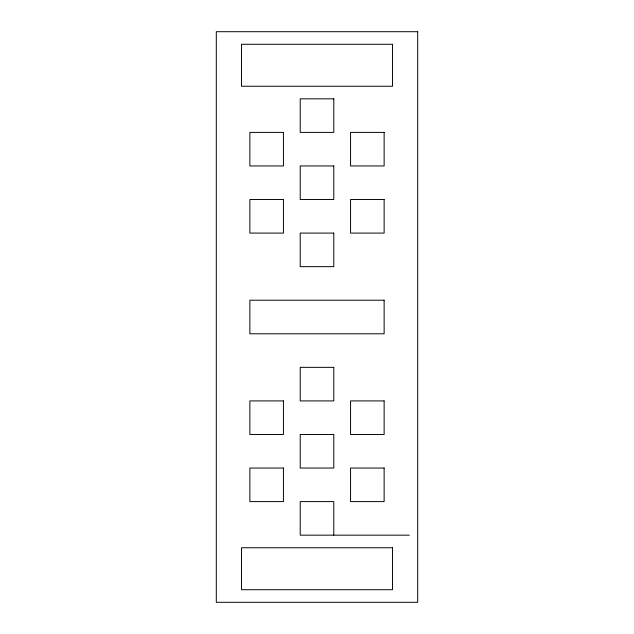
<?xml version="1.0" encoding="UTF-8"?>
<svg xmlns="http://www.w3.org/2000/svg" width="634" height="634" viewBox="0 0 634 634"><rect width="100%" height="100%" fill="white"/><g stroke="black" fill="none" stroke-linecap="round" stroke-linejoin="round"><path stroke-width="0.95" d="M409.302 535.167L300.215 535.167L300.215 501.605L333.785 501.605L333.785 535.167M417.695 31.7L216.305 31.7L216.305 602.3L417.695 602.3L417.695 31.7M392.517 44.285L241.483 44.285L241.483 86.24L392.517 86.24L392.517 44.285M333.785 98.833L300.215 98.833L300.215 132.395L333.785 132.395L333.785 98.833M283.438 132.395L249.867 132.395L249.867 165.957L283.438 165.957L283.438 132.395M384.133 132.395L350.562 132.395L350.562 165.957L384.133 165.957L384.133 132.395M333.785 165.957L300.215 165.957L300.215 199.52L333.785 199.52L333.785 165.957M283.438 199.52L249.867 199.52L249.867 233.09L283.438 233.09L283.438 199.52M384.133 199.52L350.562 199.52L350.562 233.09L384.133 233.09L384.133 199.52M333.785 233.09L300.215 233.09L300.215 266.652L333.785 266.652L333.785 233.09M384.133 300.215L249.867 300.215L249.867 333.785L384.133 333.785L384.133 300.215M333.785 367.348L300.215 367.348L300.215 400.91L333.785 400.91L333.785 367.348M283.438 400.91L249.867 400.91L249.867 434.48L283.438 434.48L283.438 400.91M384.133 400.91L350.562 400.91L350.562 434.48L384.133 434.48L384.133 400.91M333.785 434.48L300.215 434.48L300.215 468.043L333.785 468.043L333.785 434.48M283.438 468.043L249.867 468.043L249.867 501.605L283.438 501.605L283.438 468.043M384.133 468.043L350.562 468.043L350.562 501.605L384.133 501.605L384.133 468.043M392.517 547.76L241.483 547.76L241.483 589.715L392.517 589.715L392.517 547.76"/></g></svg>
